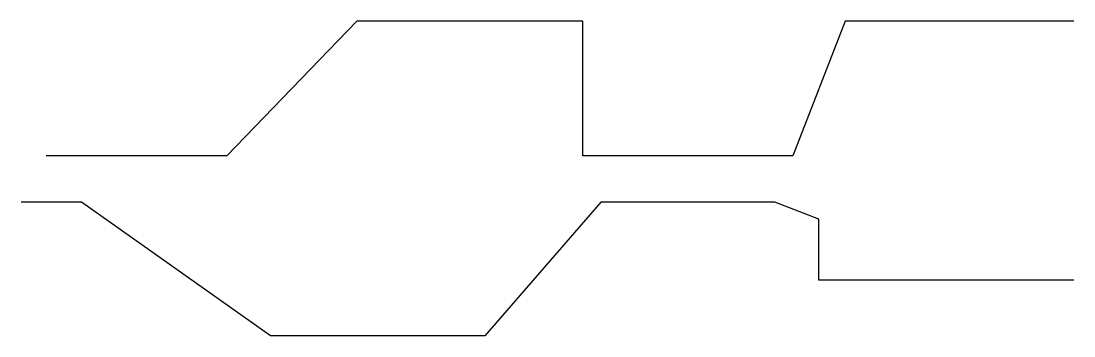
# Model space of a CAD drawing. Header units: millimetres. Extents: x 15.1 to 22, y 1.94 to 4.
import ezdxf

# ---------------------------------------------------------------- set-up
doc = ezdxf.new("R2010")
doc.units = ezdxf.units.MM
doc.layers.get('0').update_dxf_attribs({"linetype": 'CONTINUOUS'})

msp = doc.modelspace()

# ---------------------------------------------------------------- linework, layer by layer
for p, q in [((17.3, 4), (16.4489, 3.1164)), ((18.7816, 4), (17.3, 4)), ((18.7816, 3.1164), (18.7816, 4)), ((20.5, 4), (20.1583, 3.1164)), ((22, 4), (20.5, 4)), ((16.4489, 3.1164), (15.2637, 3.1164)), ((20.1583, 3.1164), (18.7816, 3.1164)), ((15.4958, 2.8117), (15.1, 2.8117)), ((16.7352, 1.9351), (15.4958, 2.8117)), ((18.9, 2.8117), (18.1388, 1.9351)), ((20.0404, 2.8117), (18.9, 2.8117)), ((20.3291, 2.7), (20.0404, 2.8117)), ((20.3291, 2.3), (20.3291, 2.7)), ((22, 2.3), (20.3291, 2.3)), ((18.1388, 1.9351), (16.7352, 1.9351))]:
    msp.add_line(p, q)

doc.saveas('drawing.dxf')
